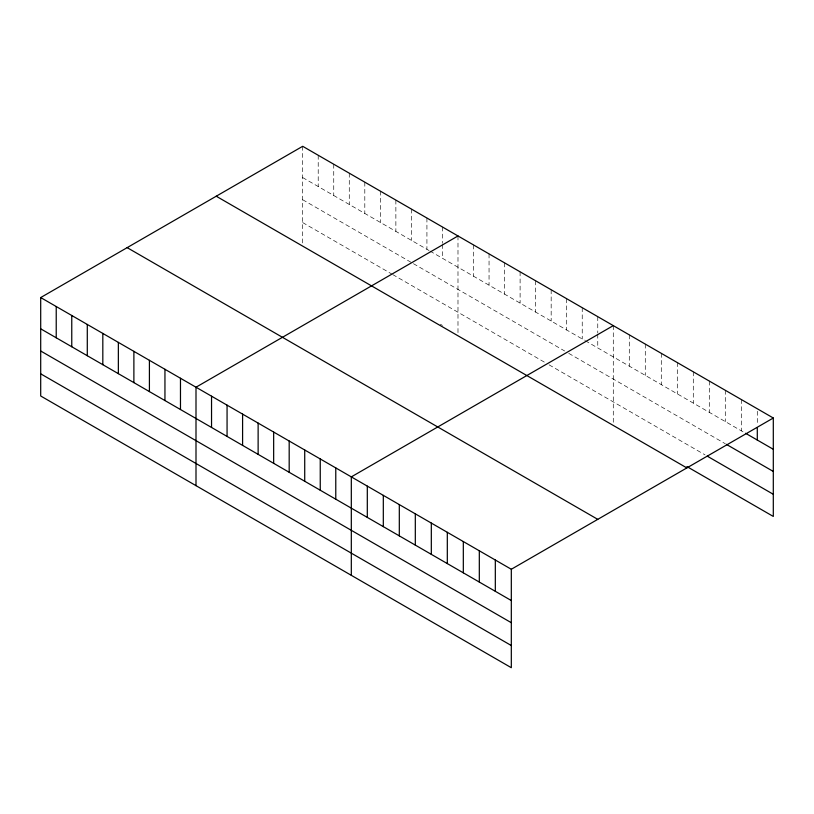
<?xml version="1.0" encoding="UTF-8"?>
<svg xmlns="http://www.w3.org/2000/svg" width="814" height="814" viewBox="0 0 814 814"><rect width="100%" height="100%" fill="white"/><g stroke="black" fill="none" stroke-linecap="round" stroke-linejoin="round"><path stroke-width="0.61" stroke-dasharray="4.07 3.05" d="M302.686 177.574L428.998 250.508M430.026 251.099L584.299 340.171M585.337 340.761L744.495 432.661M302.686 199.735L411.396 262.505M413.461 263.695L564.631 350.976M568.772 353.368L725.294 443.732M302.686 222.578L391.727 273.982M392.755 274.583L544.953 362.454M549.094 364.845L705.026 454.863M440.384 324.237L442.46 325.437M757.295 411.274L757.295 425.03M741.3 399.532L741.3 430.81M725.294 390.293L725.294 421.571M709.299 381.054L709.299 412.332M693.294 371.815L693.294 403.093M677.299 362.576L677.299 393.854M661.294 353.337L661.294 384.615M645.288 344.108L645.288 375.376M629.293 334.869L629.293 366.147M613.288 325.631L613.288 422.832M597.761 316.656L597.761 332.926M597.761 334.178L597.761 347.934M582.234 307.692L582.234 338.97M566.697 298.728L566.697 330.006M551.17 289.764L551.17 321.042M535.643 280.799L535.643 312.077M520.105 271.825L520.105 303.103M504.578 262.861L504.578 294.139M489.051 253.897L489.051 285.175M473.514 244.933L473.514 276.211M457.987 235.968L457.987 333.17M442.46 226.994L442.46 243.264M442.46 244.515L442.46 258.272M426.923 218.03L426.923 249.308M411.396 209.066L411.396 240.344M395.869 200.102L395.869 231.38M380.331 191.127L380.331 222.405M364.804 182.163L364.804 213.441M349.277 173.199L349.277 204.477M333.74 164.235L333.74 195.513M318.213 155.27L318.213 186.538M302.686 146.296L302.686 244.739"/><path stroke-width="1.22" d="M40.7 297.558L511.314 569.261L511.314 667.704L40.7 395.991L40.7 297.558L302.686 146.296L773.3 418.009L773.3 516.442L686.894 466.564M457.987 235.968L196.001 387.22L196.001 485.653M613.288 325.631L351.312 476.882L351.312 575.315M511.314 569.261L773.3 418.009M745.563 433.272L773.3 449.287M726.363 444.352L773.3 471.448M707.163 456.105L773.3 494.281M216.229 196.215L686.843 467.918M127.157 247.639L597.771 519.352M40.7 328.825L511.314 600.539M40.7 350.997L511.314 622.7M40.7 373.829L511.314 645.533M757.295 427.533L757.295 440.048M495.319 560.022L495.319 591.3M479.314 550.783L479.314 582.061M463.319 541.544L463.319 572.822M447.313 532.305L447.313 563.583M431.318 523.076L431.318 554.344M415.313 513.838L415.313 545.115M399.308 504.599L399.308 535.877M383.313 495.36L383.313 526.638M367.307 486.121L367.307 517.399M335.775 467.918L335.775 499.196M320.248 458.943L320.248 490.221M304.721 449.979L304.721 481.257M289.184 441.015L289.184 472.293M273.657 432.051L273.657 463.329M258.13 423.087L258.13 454.365M242.592 414.112L242.592 445.39M227.065 405.148L227.065 436.426M211.538 396.184L211.538 427.462M180.474 378.256L180.474 409.523M164.947 369.281L164.947 400.559M149.41 360.317L149.41 391.595M133.883 351.353L133.883 382.631M118.356 342.389L118.356 373.667M102.818 333.414L102.818 364.692M87.291 324.45L87.291 355.728M71.764 315.486L71.764 346.764M56.227 306.522L56.227 337.8"/></g></svg>
